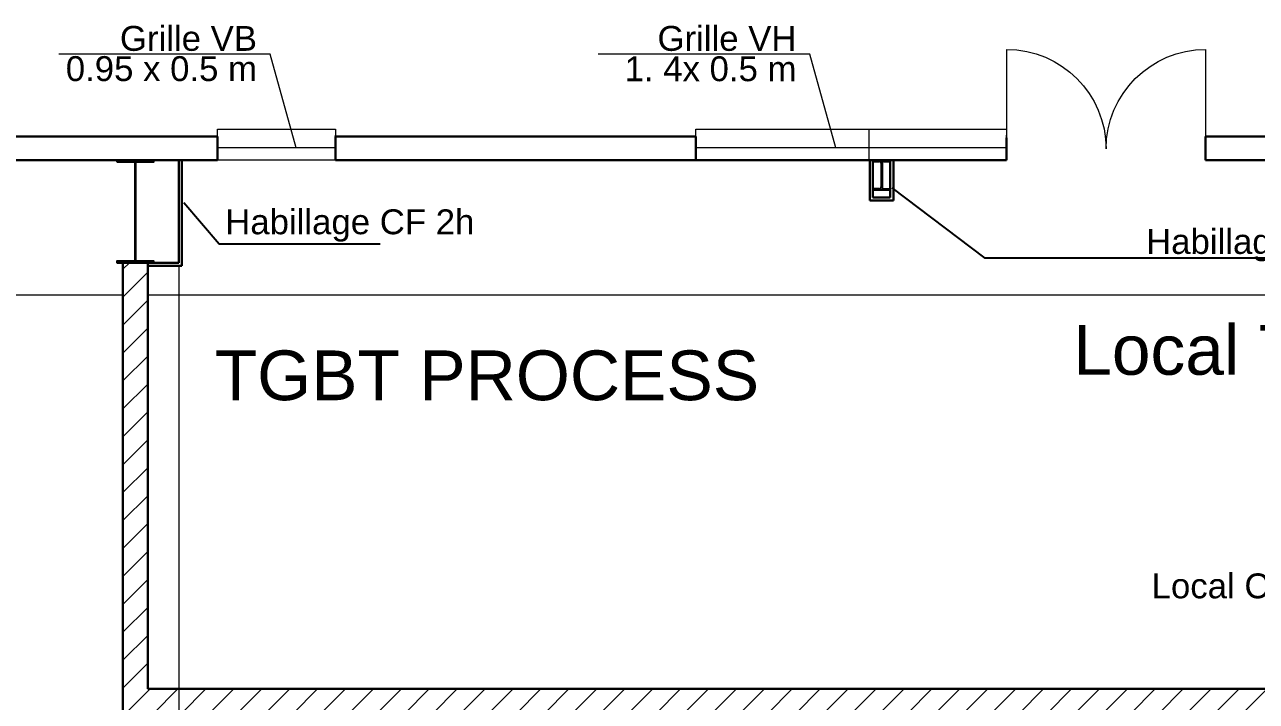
# Model space of a CAD drawing. Header units: metres. Extents: x 134472 to 303672, y 136880 to 366415.
# Drawn here: x 199207 to 209109, y 348249 to 353689 of the extents above; entities that cross this region are included whole.
import ezdxf

# ---------------------------------------------------------------- set-up
doc = ezdxf.new("R2010")
doc.units = ezdxf.units.M
doc.header["$LTSCALE"] = 2
doc.header["$MEASUREMENT"] = 0
doc.linetypes.add('STYLE_12', pattern=[0.46875, 0.3125, -0.15625])
for name, color, linetype, lineweight in [('0.03', 151, 'Continuous', 5), ('0.03TEN', 8, 'STYLE_12', 5), ('0.30', 1, 'Continuous', 30), ('slh-aa-reservation', 3, 'Continuous', 0)]:
    doc.layers.add(name, color=color, linetype=linetype, lineweight=lineweight)
doc.layers.add('1', color=5, linetype='Continuous')
doc.layers.add('MOJI', color=7, linetype='Continuous')
doc.styles.add('arial', font='arial.ttf')

msp = doc.modelspace()

# ---------------------------------------------------------------- hatches: boundary and pattern name
at = {"layer": '0.03', "linetype": 'Continuous', "lineweight": 0}
h = msp.add_hatch(dxfattribs=at)
h.set_pattern_fill('ANSI31', color=256, scale=50, style=0)
h.set_pattern_definition([(45, (174107.49, 283626.23), (-112.2532, 112.2532), [])])
h.paths.add_polyline_path([(200196.586, 351775.317), (199996.586, 351775.317), (199996.586, 348148.712), (212116.584, 348148.702), (212116.584, 348388.712), (211916.583, 348388.712), (211916.583, 348348.712), (205996.586, 348348.712), (205980.272, 348349.283), (205796.586, 348348.712), (205796.586, 348348.712), (200196.586, 348348.712)])

# ---------------------------------------------------------------- linework, layer by layer
at = {"layer": '0.03', "flags": 128}
for points in [[(207101.586, 353489.317), (207101.586, 352689.317)], [(208701.586, 353489.317), (208701.586, 352689.317)], [(205996.586, 352599.317), (205796.586, 352599.317)]]:
    msp.add_lwpolyline(points, dxfattribs=at)
for points in [[(207101.586, 353489.317, -0.41421356), (207901.586, 352689.317)], [(207901.586, 352689.317, -0.41421356), (208701.586, 353489.317)]]:
    msp.add_lwpolyline(points, format="xyb", dxfattribs=at)
at = {"layer": '0.03', "linetype": 'Continuous', "lineweight": 0, "flags": 128}
msp.add_lwpolyline([(200196.586, 351775.317), (199996.586, 351775.317), (199996.586, 348148.712), (212116.584, 348148.702), (212116.584, 348388.712), (211916.583, 348388.712), (211916.583, 348348.712), (205996.586, 348348.712), (205980.272, 348349.283), (205796.586, 348348.712), (205796.586, 348348.712), (200196.586, 348348.712)], close=True, dxfattribs=at)
at = {"layer": '0.03TEN', "linetype": 'Continuous', "lineweight": 0}
for p, q in [((200446.586, 352599.317), (200446.586, 351775.317)), ((200446.586, 351750.317), (200446.586, 316015.317)), ((157846.586, 351515.91), (199996.586, 351515.91)), ((200196.586, 351515.91), (206276.586, 351515.91)), ((206276.586, 351515.91), (260066.583, 351515.91))]:
    msp.add_line(p, q, dxfattribs=at)
at = {"layer": '0.30', "linetype": 'Continuous'}
for p, q in [((200756.586, 352789.317), (196111.649, 352789.317)), ((200756.586, 352789.317), (200756.586, 352599.317)), ((204601.586, 352789.317), (201706.586, 352789.317)), ((201706.586, 352789.317), (201706.586, 352599.317)), ((204601.586, 352789.317), (204601.586, 352599.317))]:
    msp.add_line(p, q, dxfattribs=at)
at = {"layer": '0.30'}
for p, q in [((207101.586, 352779.317), (207101.586, 352599.317)), ((208701.586, 352789.317), (208701.586, 352599.317)), ((199996.586, 348148.712), (199996.586, 351775.317)), ((200196.586, 348348.712), (200196.586, 351775.317))]:
    msp.add_line(p, q, dxfattribs=at)
at = {"layer": '0.30', "flags": 128}
for points in [[(208701.586, 352789.317), (210646.586, 352789.317)], [(196111.374, 352599.317), (200756.586, 352599.317)], [(200446.586, 351775.317), (200446.586, 352599.317)], [(200471.586, 351750.317), (200471.586, 352599.317)], [(201706.586, 352599.317), (203541.585, 352599.317)], [(203541.585, 352599.317), (207101.586, 352599.317)], [(205996.586, 352599.317), (207101.586, 352599.317)], [(206001.586, 352274.317), (206001.586, 352599.317)], [(206026.586, 352299.317), (206026.586, 352599.317)], [(206166.586, 352299.317), (206166.586, 352599.317)], [(206191.586, 352274.317), (206191.586, 352599.317)], [(208701.586, 352599.317), (211796.586, 352599.317)], [(208701.586, 352599.317), (208951.587, 352599.317)], [(206001.586, 352274.317), (206191.586, 352274.317)], [(206026.586, 352299.317), (206166.586, 352299.317)], [(200196.586, 351775.317), (200446.586, 351775.317)], [(200196.586, 351750.317), (200471.586, 351750.317)], [(211916.583, 348348.712), (200196.586, 348348.712)]]:
    msp.add_lwpolyline(points, dxfattribs=at)
at = {"layer": '1', "color": 5, "linetype": 'Continuous', "ltscale": 2}
for p, q in [((206036.586, 352589.517), (206036.586, 352599.317)), ((206036.586, 352589.517), (206078.486, 352589.517)), ((206093.486, 352574.517), (206093.486, 352384.117)), ((206099.686, 352574.517), (206099.686, 352384.117)), ((206114.686, 352589.517), (206156.586, 352589.517)), ((206078.486, 352369.117), (206036.586, 352369.117)), ((206114.686, 352369.117), (206156.586, 352369.117))]:
    msp.add_line(p, q, dxfattribs=at)
at = {"layer": '1', "color": 5, "linetype": 'Continuous', "ltscale": 2410.095415}
for points in [[(199946.586, 352587.317), (200246.586, 352587.317), (200246.586, 352599.317), (199946.586, 352599.317), (199946.586, 352587.317)], [(200093.586, 351787.317), (200099.586, 351787.317), (200099.586, 352587.317), (200093.586, 352587.317), (200093.586, 351787.317)], [(199946.586, 351775.317), (200246.586, 351775.317), (200246.586, 351787.317), (199946.586, 351787.317), (199946.586, 351775.317)]]:
    msp.add_lwpolyline(points, close=True, dxfattribs=at)
at = {"layer": '1', "color": 5, "linetype": 'Continuous', "ltscale": 2}
for points in [[(206036.586, 352599.317), (206156.586, 352599.317), (206156.586, 352589.517)], [(206156.586, 352369.117), (206156.586, 352359.317), (206036.586, 352359.317), (206036.586, 352369.117)]]:
    msp.add_lwpolyline(points, dxfattribs=at)
for centre, start, end in [((206078.486, 352574.517), 0, 90), ((206114.686, 352574.517), 90, 180), ((206078.486, 352384.117), 270, 0), ((206114.686, 352384.117), 180, 270)]:
    msp.add_arc(centre, 15, start, end, dxfattribs=at)
at = {"layer": 'MOJI', "flags": 128}
for points in [[(211820, 352160), (211174.444, 351810.871), (206929.676, 351810.871), (206181.713, 352376.996)], [(200485.774, 352258.704), (200771.252, 351928.002), (202065.796, 351928.002)]]:
    msp.add_lwpolyline(points, dxfattribs=at)
at = {"layer": 'slh-aa-reservation'}
for p, q in [((201181.739, 353452.476), (199481.024, 353452.476)), ((201390.447, 352699.317), (201181.739, 353452.476)), ((205519.115, 353452.476), (203818.399, 353452.476)), ((205727.823, 352699.317), (205519.115, 353452.476)), ((205996.586, 352599.317), (205996.586, 352849.317)), ((200756.586, 352599.317), (200756.586, 352799.317)), ((201706.586, 352599.317), (201706.586, 352799.317)), ((207101.586, 352599.317), (207101.586, 352799.317)), ((201706.586, 352699.317), (200756.586, 352699.317)), ((207101.586, 352699.317), (204601.586, 352699.317))]:
    msp.add_line(p, q, dxfattribs=at)
for points in [[(201706.586, 352599.317), (200756.586, 352599.317), (200756.586, 352849.317), (201706.586, 352849.317)], [(207101.586, 352599.317), (204601.586, 352599.317), (204601.586, 352849.317), (207101.586, 352849.317)]]:
    msp.add_3dface(points, dxfattribs=at)

# ---------------------------------------------------------------- texts
at = {"layer": 'MOJI', "attachment_point": 1, "style": 'arial'}
for s, insert, char_height, width, line_spacing_factor in [('Habillage CF 2h', (200819.303, 352204.11), 200, 4675.6027, 0.607251), ('Habillage CF 2h', (208222.9, 352045.825), 200, 4675.6027, 0.604824), (' TGBT PROCESS', (200579.145, 351069.739), 400, 150000, 0.6)]:
    msp.add_mtext(s, dxfattribs=dict(at, insert=insert, char_height=char_height, width=width, line_spacing_factor=line_spacing_factor))
at = {"layer": 'MOJI', "insert": (207636.717, 351274.409), "char_height": 400, "width": 150000, "attachment_point": 1, "style": 'arial'}
msp.add_mtext('Local TGBT', dxfattribs=at)
at = {"layer": 'MOJI', "lineweight": 0, "insert": (208267.52, 349277.198), "char_height": 200, "width": 9351.2054, "attachment_point": 1, "style": 'arial'}
msp.add_mtext('Local CF 2h', dxfattribs=at)
at = {"layer": 'slh-aa-reservation', "char_height": 200, "width": 4675.6027, "attachment_point": 3, "style": 'arial'}
for s, insert, line_spacing_factor in [('Grille VB\\P0.95 x 0.5 m', (201074.837, 353678.412), 0.728704), ('Grille VH\\P1. 4x 0.5 m', (205412.213, 353678.412), 0.731627)]:
    msp.add_mtext(s, dxfattribs=dict(at, insert=insert, line_spacing_factor=line_spacing_factor))

doc.saveas('drawing.dxf')
